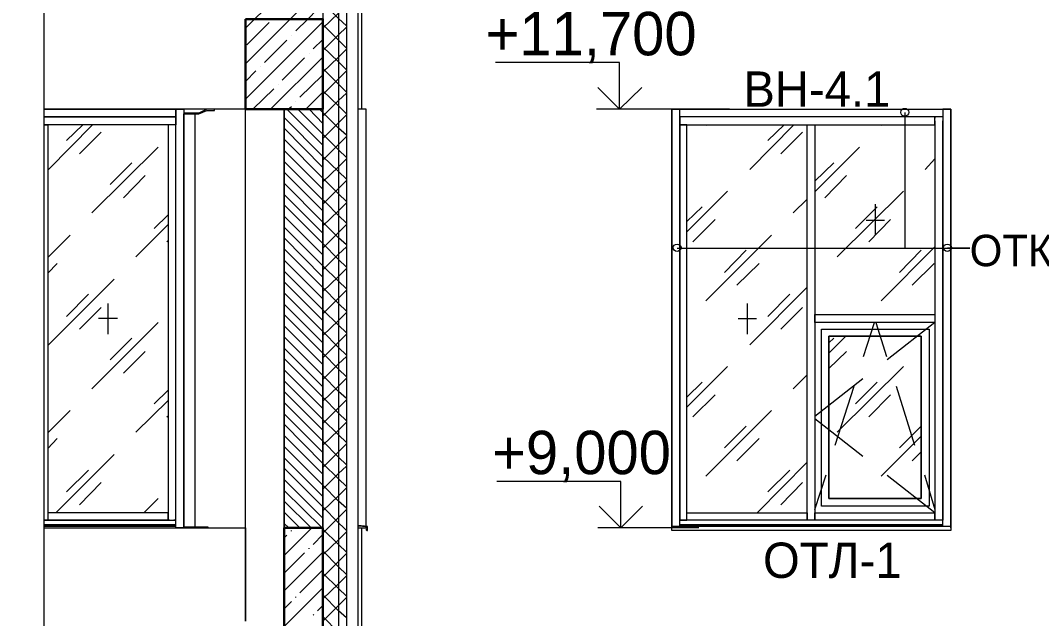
# Model space of a CAD drawing. Header units: millimetres. Extents: x 2294 to 908349, y -83289 to 219220.
# Drawn here: x 334129 to 340933, y -28741 to -24759 of the extents above; entities that cross this region are included whole.
import ezdxf

# ---------------------------------------------------------------- set-up
doc = ezdxf.new("R2010")
doc.units = ezdxf.units.MM
doc.layers.add('PDF _Геометрия', color=7, linetype='Continuous')
doc.layers.add('PDF _Текст', color=7, linetype='Continuous')

msp = doc.modelspace()

# ---------------------------------------------------------------- linework, layer by layer
at = {"layer": 'PDF _Геометрия', "lineweight": 9}
for points in [[(334286.1, -38240.7), (334286.1, -30302), (334128.7, -30223.3), (334439.1, -30070.3), (334286.1, -29991.6), (334286.1, -22057.2)], [(336380.1, -29689.9), (336380.1, -28138), (336432.5, -28138), (336432.5, -28059.3), (336432.5, -26743.5), (336432.5, -25427.7), (336432.5, -25349), (336380.1, -25349), (336380.1, -23158.8), (336401.9, -23158.8), (336401.9, -25349)], [(336248.9, -23263.7), (336248.9, -25969.7), (336248.9, -28138), (336248.9, -29689.9)], [(336380.1, -23263.7), (336301.4, -23263.7), (336301.4, -25969.7), (336301.4, -28138), (336301.4, -29689.9)], [(334286.1, -28138), (335628.2, -28138), (335628.2, -28758.8), (335628.2, -24750.1), (335628.2, -25349), (334286.1, -25349), (335138.6, -25349), (335164.8, -25349), (335217.3, -25349), (335217.3, -25427.7), (335217.3, -26743.5), (335217.3, -28059.3), (335217.3, -28138), (335164.8, -28138), (335164.8, -28059.3), (335164.8, -26743.5), (335164.8, -25427.7), (335164.8, -25349), (335164.8, -25401.4), (335138.6, -25401.4), (334286.1, -25401.4), (335164.8, -25401.4), (335164.8, -25453.9), (334286.1, -25453.9), (334312.3, -25453.9), (334312.3, -26743.5), (334312.3, -28085.6), (334299.2, -28085.6)], [(338854.4, -25349), (338377.9, -25349), (338120, -25349), (338120, -25038.6), (337293.7, -25038.6)], [(335370.3, -25349), (335217.3, -25349), (335217.3, -28138), (335628.2, -28138), (335628.2, -25349), (335422.7, -25349)], [(335886.1, -28138), (335886.1, -25349)], [(338277.4, -25349), (337967, -25349)], [(338522.2, -28129.3), (338522.2, -28059.3), (338522.2, -26743.5), (338522.2, -28085.6), (338570.2, -28085.6), (338570.2, -26743.5), (338570.2, -25453.9), (338522.2, -25453.9), (338522.2, -26743.5), (338522.2, -25427.7), (338522.2, -25349), (338469.7, -25349), (338469.7, -25427.7), (338469.7, -26743.5), (338469.7, -28059.3), (338469.7, -28138), (338469.7, -25349), (340327.6, -25349), (340327.6, -28138), (340327.6, -28059.3), (340327.6, -26743.5), (340327.6, -25427.7), (340327.6, -25349), (340275.2, -25349), (340275.2, -25427.7)], [(340021.6, -25370.8), (340021.6, -26275.7), (340454.4, -26275.7), (340305.8, -26275.7)], [(340222.7, -25427.7), (340222.7, -26743.5), (340222.7, -28085.6), (339422.7, -28085.6), (339422.7, -28037.5), (340222.7, -28037.5)], [(340275.2, -28129.3), (340275.2, -28059.3), (340275.2, -26743.5), (340275.2, -25427.7), (340275.2, -26743.5), (340275.2, -28085.6), (340222.7, -28085.6), (340222.7, -28037.5), (339903.6, -27788.3)], [(340222.7, -25401.4), (340222.7, -25410.2)], [(335121.1, -28085.6), (335112.3, -28085.6), (334312.3, -28085.6), (335112.3, -28085.6), (335112.3, -28037.5), (334312.3, -28037.5), (334312.3, -28085.6), (334286.1, -28085.6), (335164.8, -28085.6), (335164.8, -26743.5), (335164.8, -25453.9), (335112.3, -25453.9), (335112.3, -26743.5), (335112.3, -28085.6), (335164.8, -28085.6), (335151.7, -28085.6)], [(334316.7, -25751.2), (334609.6, -25453.9)], [(334434.7, -25558.8), (334544, -25453.9)], [(334522.2, -25646.2), (334666.4, -25502)], [(338697, -25458.3), (338701.4, -25453.9)], [(338989.9, -25751.2), (339282.8, -25453.9)], [(339108, -25558.8), (339217.2, -25453.9)], [(339195.4, -25646.2), (339339.6, -25502)], [(339864.2, -25458.3), (339868.6, -25453.9)], [(334605.2, -26039.7), (335046.8, -25602.5)], [(339422.7, -25899.8), (339720, -25602.5)], [(334727.6, -25851.7), (334871.9, -25707.4)], [(339422.7, -25829.8), (339549.5, -25707.4)], [(340157.1, -25751.2), (340222.7, -25681.2)], [(334815.1, -25939.1), (334959.3, -25790.5)], [(339488.3, -25939.1), (339632.5, -25790.5)], [(338570.2, -26166.5), (338841.3, -25895.4)], [(339571.3, -26332.6), (340012.9, -25895.4)], [(339278.4, -26039.7), (339370.2, -25947.9)], [(339824.9, -25982.9), (339824.9, -26188.3)], [(335020.5, -26144.6), (335112.3, -26052.8)], [(338570.2, -26096.5), (338670.8, -26000.3)], [(339693.7, -26144.6), (339838, -26000.3)], [(334898.1, -26332.6), (335112.3, -26118.4)], [(338609.6, -26232), (338758.2, -26083.4)], [(339763.7, -26087.8), (339886.1, -26087.8)], [(339781.2, -26232), (339925.4, -26083.4)], [(334312.3, -26336.9), (334461, -26188.3)], [(338697, -26625.5), (339134.2, -26188.3)], [(335103.6, -26232), (335112.3, -26223.3)], [(338504.7, -26275.7), (340454.4, -26275.7)], [(338819.4, -26437.5), (338963.7, -26288.9)], [(339864.2, -26625.5), (340222.7, -26267)], [(339986.6, -26437.5), (340130.9, -26288.9)], [(334312.3, -26441.9), (334373.5, -26376.3)], [(338902.5, -26520.6), (339051.1, -26376.3)], [(340069.7, -26520.6), (340218.3, -26376.3)], [(334316.7, -26918.4), (334753.9, -26481.2)], [(338989.9, -26918.4), (339370.2, -26533.7)], [(339422.7, -26481.2), (339427.1, -26481.2)], [(334434.7, -26730.4), (334583.4, -26581.8)], [(339108, -26730.4), (339256.6, -26581.8)], [(334522.2, -26813.5), (334666.4, -26669.2)], [(334710.1, -26643), (334710.1, -26848.4)], [(338972.4, -26643), (338972.4, -26848.4)], [(339195.4, -26813.5), (339339.6, -26669.2)], [(334605.2, -27211.3), (335046.8, -26769.7)], [(334775.7, -26743.5), (334648.9, -26743.5)], [(338911.2, -26743.5), (339033.6, -26743.5)], [(339746.2, -26997.1), (339820.5, -26769.7)], [(339829.3, -26769.7), (339899.2, -26997.1)], [(340222.7, -26769.7), (339903.6, -27018.9)], [(334727.6, -27018.9), (334871.9, -26874.7)], [(339514.5, -26975.2), (339628.2, -26861.5)], [(339514.5, -26905.3), (339549.5, -26874.7)], [(334815.1, -27106.3), (334959.3, -26962.1)], [(339514.5, -27075.7), (339632.5, -26962.1)], [(338570.2, -27333.7), (338841.3, -27062.6)], [(339571.3, -27499.8), (340012.9, -27062.6)], [(339278.4, -27211.3), (339370.2, -27119.5)], [(339741.8, -27145.7), (339422.7, -27394.9)], [(338570.2, -27268.1), (338670.8, -27167.5)], [(339558.2, -27587.2), (339685, -27193.8)], [(339693.7, -27311.8), (339838, -27167.5)], [(339964.8, -27193.8), (340087.2, -27587.2)], [(335020.5, -27311.8), (335112.3, -27220)], [(338609.6, -27399.2), (338758.2, -27250.6)], [(339781.2, -27399.2), (339925.4, -27250.6)], [(334898.1, -27499.8), (335112.3, -27290)], [(334312.3, -27504.2), (334461, -27355.5)], [(335103.6, -27399.2), (335112.3, -27390.5)], [(338697, -27792.7), (339134.2, -27355.5)], [(339741.8, -27661.5), (339422.7, -27412.4)], [(338819.4, -27604.7), (338963.7, -27460.4)], [(339986.6, -27604.7), (340130.9, -27460.4)], [(334312.3, -27609.1), (334373.5, -27543.5)], [(338902.5, -27692.1), (339051.1, -27543.5)], [(339864.2, -27792.7), (340130.9, -27526)], [(334364.8, -28037.5), (334753.9, -27648.4)], [(340069.7, -27692.1), (340130.9, -27630.9)], [(334434.7, -27897.6), (334583.4, -27753.3)], [(339038, -28037.5), (339370.2, -27700.9)], [(339108, -27897.6), (339256.6, -27753.3)], [(338648.9, -28138), (338329.8, -28138), (338128.7, -28138), (338128.7, -27827.7), (337302.5, -27827.7)], [(339422.7, -28015.6), (339497, -27783.9)], [(340152.8, -27783.9), (340222.7, -28015.6)], [(334522.2, -27985), (334666.4, -27836.4)], [(339195.4, -27985), (339339.6, -27836.4)], [(334950.6, -28037.5), (335046.8, -27941.3)], [(339715.6, -27941.3), (339720, -27941.3)], [(340275.2, -28085.6), (338522.2, -28085.6)], [(335164.8, -28129.3), (334286.1, -28129.3)], [(336380.1, -28124.9), (336436.9, -28129.3), (336436.9, -28151.2), (336432.5, -28146.8), (336432.5, -28151.2), (336436.9, -28155.5), (336441.3, -28155.5), (336441.3, -28129.3), (336380.1, -28120.6)], [(336401.9, -28138), (336401.9, -29689.9)], [(338286.1, -28138), (337975.7, -28138)], [(340327.6, -28124.9), (340327.6, -28129.3), (338469.7, -28129.3), (338469.7, -28124.9)], [(340327.6, -28129.3), (340327.6, -28155.5), (338469.7, -28155.5), (338469.7, -28129.3)], [(338469.7, -28151.2), (338469.7, -28146.8)], [(340275.2, -28116.2), (338522.2, -28116.2), (340275.2, -28116.2)], [(340275.2, -28116.2), (338522.2, -28116.2)], [(340327.6, -28146.8), (340327.6, -28151.2)]]:
    msp.add_lwpolyline(points, dxfattribs=at)
for points in [[(336144, -23263.7), (336144, -25969.7), (336144, -28138), (336144, -29689.9), (336248.9, -29689.9), (336301.4, -29689.9), (336380.1, -29689.9), (336380.1, -28138), (336380.1, -25969.7), (336380.1, -23263.7), (336301.4, -23263.7), (336248.9, -23263.7)], [(335317.8, -25379.6), (335370.3, -25357.7), (335422.7, -25357.7), (335422.7, -25349), (335370.3, -25349), (335317.8, -25375.2), (335217.3, -25375.2), (335217.3, -25379.6)], [(335291.6, -25379.6), (335291.6, -28133.7), (335217.3, -28133.7), (335217.3, -25379.6)], [(336144, -25969.7), (336144, -25349), (335886.1, -25349), (335886.1, -28138), (336144, -28138)], [(339396.5, -25401.4), (338522.2, -25401.4), (338522.2, -25453.9), (339396.5, -25453.9), (340222.7, -25453.9), (340222.7, -25401.4), (339396.5, -25401.4), (338544, -25401.4), (338522.2, -25401.4), (338522.2, -25349), (338544, -25349), (339396.5, -25349), (340248.9, -25349), (340275.2, -25349), (340275.2, -25401.4), (340248.9, -25401.4)], [(339422.7, -28085.6), (339370.2, -28085.6), (338570.2, -28085.6), (338570.2, -28037.5), (339370.2, -28037.5), (339370.2, -28085.6), (339370.2, -26743.5), (339370.2, -25453.9), (339422.7, -25453.9), (339422.7, -26743.5)], [(340222.7, -26769.7), (339422.7, -26769.7), (339422.7, -26717.3), (340222.7, -26717.3)], [(339466.4, -26813.5), (340183.4, -26813.5), (340183.4, -27993.8), (339466.4, -27993.8)], [(340183.4, -26813.5), (340183.4, -27993.8), (339466.4, -27993.8), (339466.4, -26813.5)], [(340130.9, -26861.5), (339514.5, -26861.5), (339514.5, -27941.3), (340130.9, -27941.3)], [(339514.5, -27941.3), (339514.5, -26861.5), (340130.9, -26861.5), (340130.9, -27941.3)], [(334286.1, -28116.2), (335164.8, -28116.2), (334286.1, -28116.2), (335164.8, -28116.2)], [(335379, -28138), (335379, -28133.7), (335217.3, -28133.7), (335217.3, -28138)]]:
    msp.add_lwpolyline(points, close=True, dxfattribs=at)
at = {"layer": 'PDF _Геометрия', "color": 250, "lineweight": 9, "true_color": 0x1d1d1d}
for points in [[(335628.2, -24811.3), (335689.4, -24750.1), (335938.6, -24505.3), (336144, -24295.4)], [(335628.2, -25047.3), (335925.4, -24750.1), (336144, -24531.5)], [(335964.8, -24828.8), (336043.5, -24750.1), (336109.1, -24684.5)], [(336301.4, -24793.8), (336248.9, -24745.7), (336144, -24640.8)], [(336144, -24811.3), (336248.9, -24710.7), (336301.4, -24658.3)], [(335628.2, -25283.4), (336144, -24767.6)], [(335636.9, -24920.6), (335785.6, -24771.9)], [(336301.4, -24942.4), (336248.9, -24890), (336144, -24785)], [(336144, -24959.9), (336248.9, -24855), (336301.4, -24802.5)], [(335755, -25038.6), (335903.6, -24890)], [(335934.2, -24859.4), (335934.2, -24859.4)], [(336078.5, -24946.8), (336144, -24885.6)], [(336301.4, -25086.7), (336248.9, -25034.2), (336144, -24933.7)], [(336144, -25104.2), (336248.9, -25003.6), (336301.4, -24951.2)], [(335794.3, -25349), (336144, -25003.6)], [(335873, -25156.6), (336021.6, -25008)], [(336052.2, -24977.4), (336052.2, -24977.4)], [(335628.2, -25165.4), (335698.1, -25095.4)], [(335728.7, -25064.8), (335728.7, -25064.8)], [(336301.4, -25235.3), (336248.9, -25182.9), (336144, -25077.9)], [(336144, -25252.8), (336248.9, -25147.9), (336301.4, -25095.4)], [(335991, -25270.3), (336139.7, -25126)], [(335676.3, -25349), (335816.2, -25213.5)], [(335846.8, -25182.9), (335846.8, -25182.9)], [(336030.4, -25349), (336144, -25235.3)], [(336301.4, -25379.6), (336248.9, -25327.1), (336144, -25226.6)], [(336144, -25397.1), (336248.9, -25292.1), (336301.4, -25244.1)], [(335964.8, -25300.9), (335964.8, -25300.9)], [(336144, -25589.4), (335903.6, -25349)], [(335912.3, -25349), (335934.2, -25331.5)], [(336301.4, -25672.5), (336248.9, -25620), (336144, -25515.1), (335977.9, -25349)], [(336144, -25445.1), (336052.2, -25349)], [(336301.4, -25523.8), (336248.9, -25475.7), (336144, -25370.8), (336122.2, -25349)], [(336301.4, -25816.7), (336248.9, -25764.3), (336144, -25663.7), (335886.1, -25405.8)], [(336144, -25545.7), (336248.9, -25440.8), (336301.4, -25388.3)], [(336144, -25738), (335886.1, -25475.7)], [(336301.4, -25965.4), (336248.9, -25912.9), (336144, -25808), (335886.1, -25550.1)], [(336144, -25690), (336248.9, -25585), (336301.4, -25532.6)], [(336144, -25882.3), (335886.1, -25624.4)], [(336301.4, -26109.6), (336248.9, -26057.2), (336161.5, -25969.7), (336144, -25956.6), (335886.1, -25698.7)], [(336144, -25834.2), (336248.9, -25733.7), (336301.4, -25681.2)], [(336144, -26026.6), (335886.1, -25768.6)], [(336301.4, -26253.9), (336248.9, -26205.8), (336144, -26100.9), (335886.1, -25843)], [(336144, -25982.9), (336157.1, -25969.7), (336248.9, -25877.9), (336301.4, -25825.5)], [(336144, -26175.2), (335886.1, -25917.3)], [(336301.4, -26402.5), (336248.9, -26350.1), (336144, -26245.1), (335886.1, -25987.2)], [(336144, -26127.1), (336248.9, -26026.6), (336301.4, -25974.1)], [(336144, -26319.5), (335886.1, -26061.5)], [(336144, -26275.7), (336248.9, -26170.8), (336301.4, -26118.4)], [(336301.4, -26546.8), (336248.9, -26494.3), (336144, -26393.8), (335886.1, -26135.9)], [(336144, -26468.1), (335886.1, -26205.8)], [(336301.4, -26695.4), (336248.9, -26643), (336144, -26538), (335886.1, -26280.1)], [(336144, -26420), (336248.9, -26315.1), (336301.4, -26267)], [(336144, -26612.4), (335886.1, -26354.4)], [(336301.4, -26839.7), (336248.9, -26787.2), (336144, -26686.7), (335886.1, -26428.8)], [(336144, -26564.3), (336248.9, -26463.7), (336301.4, -26411.3)], [(336144, -26756.6), (335886.1, -26498.7)], [(336301.4, -26988.3), (336248.9, -26935.9), (336144, -26830.9), (335886.1, -26573)], [(336144, -26712.9), (336248.9, -26608), (336301.4, -26555.5)], [(336144, -26905.3), (335886.1, -26647.3)], [(336301.4, -27132.6), (336248.9, -27080.1), (336144, -26975.2), (335886.1, -26717.3)], [(336144, -26857.2), (336248.9, -26756.6), (336301.4, -26704.2)], [(336144, -27049.5), (335886.1, -26791.6)], [(336301.4, -27276.8), (336248.9, -27228.7), (336144, -27123.8), (335886.1, -26865.9)], [(336144, -27005.8), (336248.9, -26900.9), (336301.4, -26848.4)], [(336144, -27198.1), (335886.1, -26940.2)], [(336301.4, -27425.5), (336248.9, -27373), (336144, -27268.1), (335886.1, -27010.2)], [(336144, -27150.1), (336248.9, -27045.1), (336301.4, -26997.1)], [(336144, -27342.4), (335886.1, -27084.5)], [(336144, -27294.3), (336248.9, -27193.8), (336301.4, -27141.3)], [(336301.4, -27569.7), (336248.9, -27517.3), (336144, -27416.7), (335886.1, -27158.8)], [(336144, -27486.7), (335886.1, -27228.7)], [(336301.4, -27718.4), (336248.9, -27665.9), (336144, -27561), (335886.1, -27303.1)], [(336144, -27443), (336248.9, -27338), (336301.4, -27285.6)], [(336144, -27635.3), (335886.1, -27377.4)], [(336301.4, -27862.6), (336248.9, -27810.2), (336144, -27709.6), (335886.1, -27447.3)], [(336144, -27587.2), (336248.9, -27486.7), (336301.4, -27434.2)], [(336144, -27779.6), (335886.1, -27521.6)], [(336301.4, -28006.9), (336248.9, -27958.8), (336144, -27853.9), (335886.1, -27596)], [(336144, -27735.9), (336248.9, -27630.9), (336301.4, -27578.5)], [(336144, -27928.2), (335886.1, -27670.3)], [(336301.4, -28155.5), (336283.9, -28138), (336248.9, -28103.1), (336144, -27998.1), (335886.1, -27740.2)], [(336144, -27880.1), (336248.9, -27775.2), (336301.4, -27727.1)], [(336144, -28072.5), (335886.1, -27814.5)], [(336139.7, -28138), (335886.1, -27888.9)], [(336144, -28024.4), (336248.9, -27923.8), (336301.4, -27871.4)], [(336065.3, -28138), (335886.1, -27958.8)], [(335991, -28138), (335886.1, -28033.1)], [(336144, -28173), (336179, -28138), (336248.9, -28068.1), (336301.4, -28015.6)], [(335916.7, -28138), (335886.1, -28107.4)], [(335886.1, -28321.6), (336069.7, -28138)], [(335934.2, -28159.9), (335934.2, -28155.5)], [(336301.4, -28299.8), (336248.9, -28247.3), (336144, -28146.8)], [(336144, -28317.3), (336248.9, -28216.7), (336301.4, -28164.3)], [(335886.1, -28203.6), (335903.6, -28186.1)], [(336078.5, -28247.3), (336144, -28181.8)], [(335886.1, -28557.7), (336144, -28299.8)], [(335886.1, -28439.7), (336021.6, -28304.2)], [(336052.2, -28277.9), (336052.2, -28273.6)], [(336301.4, -28448.4), (336248.9, -28396), (336144, -28291)], [(336144, -28465.9), (336248.9, -28361), (336301.4, -28308.5)], [(335991, -28570.8), (336139.7, -28422.2)], [(336301.4, -28592.7), (336248.9, -28540.2), (336144, -28439.7)], [(336144, -28610.2), (336248.9, -28509.6), (336301.4, -28457.2)], [(335886.1, -28793.8), (336144, -28535.9)], [(335886.1, -28675.7), (335934.2, -28627.7)], [(335964.8, -28601.4), (335964.8, -28597.1)], [(336301.4, -28736.9), (336248.9, -28688.9), (336144, -28583.9)], [(336144, -28758.8), (336248.9, -28653.9), (336301.4, -28601.4)], [(336109.1, -28688.9), (336144, -28653.9)], [(336078.5, -28719.5), (336082.8, -28715.1)], [(336301.4, -28885.6), (336248.9, -28833.1), (336144, -28728.2)]]:
    msp.add_lwpolyline(points, dxfattribs=at)
at = {"layer": 'PDF _Геометрия', "lineweight": 30}
for points in [[(335628.2, -24750.1), (335628.2, -25349), (336144, -25349), (336144, -24750.1)], [(336144, -28841.9), (336144, -28138), (335886.1, -28138), (335886.1, -28841.9)]]:
    msp.add_lwpolyline(points, close=True, dxfattribs=at)
at = {"layer": 'PDF _Геометрия', "lineweight": 18}
for points in [[(338268.6, -25204.7), (338120, -25349), (337975.7, -25204.7)], [(338273, -27993.8), (338128.7, -28138), (337984.5, -27993.8)]]:
    msp.add_lwpolyline(points, dxfattribs=at)
at = {"layer": 'PDF _Геометрия', "lineweight": 9}
for points in [[(339995.4, -25370.8), (339995.4, -25353.3), (340004.1, -25344.6), (340021.6, -25344.6)], [(339995.4, -25370.8), (339995.4, -25353.3), (340004.1, -25344.6), (340021.6, -25344.6)], [(340021.6, -25397.1), (340004.1, -25397.1), (339995.4, -25383.9), (339995.4, -25370.8)], [(340021.6, -25397.1), (340004.1, -25397.1), (339995.4, -25383.9), (339995.4, -25370.8)], [(340021.6, -25344.6), (340034.7, -25344.6), (340047.8, -25353.3), (340047.8, -25370.8)], [(340021.6, -25344.6), (340034.7, -25344.6), (340047.8, -25353.3), (340047.8, -25370.8)], [(340047.8, -25370.8), (340047.8, -25383.9), (340034.7, -25397.1), (340021.6, -25397.1)], [(340047.8, -25370.8), (340047.8, -25383.9), (340034.7, -25397.1), (340021.6, -25397.1)], [(338478.4, -26271.4), (338478.4, -26258.3), (338487.2, -26249.5), (338504.7, -26249.5)], [(338478.4, -26271.4), (338478.4, -26258.3), (338487.2, -26249.5), (338504.7, -26249.5)], [(338504.7, -26249.5), (338517.8, -26249.5), (338530.9, -26258.3), (338530.9, -26271.4)], [(338504.7, -26249.5), (338517.8, -26249.5), (338530.9, -26258.3), (338530.9, -26271.4)], [(340279.5, -26271.4), (340279.5, -26258.3), (340288.3, -26249.5), (340305.8, -26249.5)], [(340279.5, -26271.4), (340279.5, -26258.3), (340288.3, -26249.5), (340305.8, -26249.5)], [(340305.8, -26249.5), (340318.9, -26249.5), (340332, -26258.3), (340332, -26271.4)], [(340305.8, -26249.5), (340318.9, -26249.5), (340332, -26258.3), (340332, -26271.4)], [(338504.7, -26297.6), (338487.2, -26297.6), (338478.4, -26284.5), (338478.4, -26271.4)], [(338504.7, -26297.6), (338487.2, -26297.6), (338478.4, -26284.5), (338478.4, -26271.4)], [(338530.9, -26271.4), (338530.9, -26284.5), (338517.8, -26297.6), (338504.7, -26297.6)], [(338530.9, -26271.4), (338530.9, -26284.5), (338517.8, -26297.6), (338504.7, -26297.6)], [(340305.8, -26297.6), (340288.3, -26297.6), (340279.5, -26284.5), (340279.5, -26271.4)], [(340305.8, -26297.6), (340288.3, -26297.6), (340279.5, -26284.5), (340279.5, -26271.4)], [(340332, -26271.4), (340332, -26284.5), (340318.9, -26297.6), (340305.8, -26297.6)], [(340332, -26271.4), (340332, -26284.5), (340318.9, -26297.6), (340305.8, -26297.6)]]:
    msp.add_open_spline(points, degree=3, dxfattribs=at)

# ---------------------------------------------------------------- texts
at = {"layer": 'PDF _Текст', "attachment_point": 4, "style": ''}
for s, insert, char_height in [('+11,700', (337227.9, -24873.3), 288.74), ('ВН-4.1', (338945.9, -25216), 235.29), ('ОТК-1', (340454, -26292), 209.3), ('+9,000', (337271.6, -27662.3), 288.74), ('ОТЛ-1', (339077, -28354.8), 235.29)]:
    msp.add_mtext(s, dxfattribs=dict(at, insert=insert, char_height=char_height))

doc.saveas('drawing.dxf')
